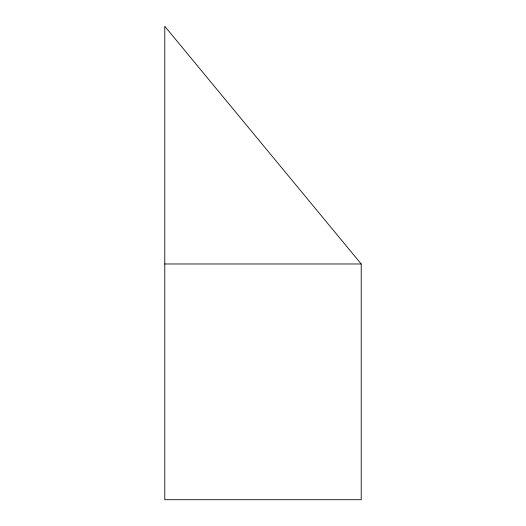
<?xml version="1.0" encoding="UTF-8"?>
<svg xmlns="http://www.w3.org/2000/svg" width="526" height="526" viewBox="0 0 526 526"><rect width="100%" height="100%" fill="white"/><g stroke="black" fill="none" stroke-linecap="round" stroke-linejoin="round"><path stroke-width="0.79" d="M164.783 263.98L361.217 263.98L361.217 499.7L164.783 499.7L164.783 26.3L361.217 263.98"/></g></svg>
